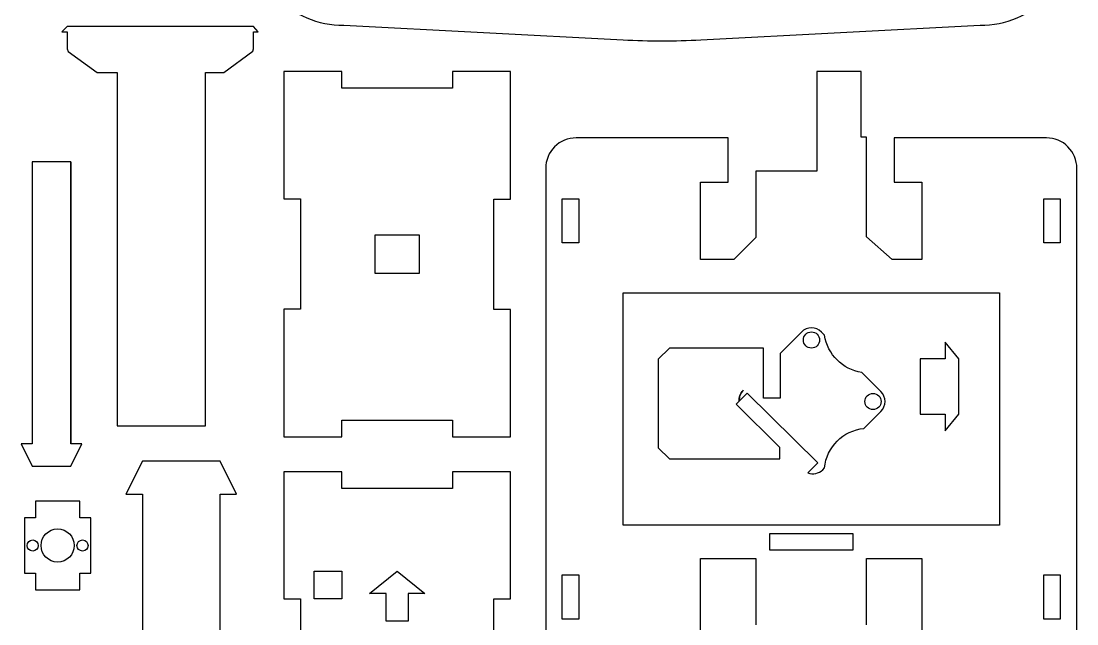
# Model space of a CAD drawing. Header units: millimetres. Extents: x -327 to -131, y -394 to -6.
# Drawn here: x -322.2 to -131.4, y -269.5 to -160.6 of the extents above; entities that cross this region are included whole.
import ezdxf

# ---------------------------------------------------------------- set-up
doc = ezdxf.new("R2010")
doc.units = ezdxf.units.MM
doc.layers.get('0').update_dxf_attribs({"linetype": 'CONTINUOUS'})

msp = doc.modelspace()

# ---------------------------------------------------------------- linework, layer by layer
for p, q in [((-313.82, -161.59), (-314.82, -162.56)), ((-280.15, -161.59), (-313.82, -161.59)), ((-279.32, -162.56), (-280.15, -161.59)), ((-314.82, -162.56), (-313.82, -162.56)), ((-313.82, -162.56), (-313.82, -165.59)), ((-280.15, -165.59), (-280.15, -162.56)), ((-280.15, -162.56), (-279.32, -162.56)), ((-313.82, -165.59), (-313.66, -166.07)), ((-280.3, -166.05), (-280.15, -165.59)), ((-313.66, -166.07), (-308.4, -169.86)), ((-285.51, -169.86), (-280.3, -166.05)), ((-308.4, -169.86), (-304.82, -169.86)), ((-304.82, -169.86), (-304.82, -233.76)), ((-288.82, -233.76), (-288.82, -169.86)), ((-288.82, -169.86), (-285.51, -169.86)), ((-313.17, -186.03), (-313.17, -237.02)), ((-304.82, -233.76), (-288.82, -233.76)), ((-311.57, -247.38), (-319.57, -247.38))]:
    msp.add_line(p, q)
for points in [[(-229.35, -20.85), (-229.35, -6.35), (-266.35, -6.35, 0.414214), (-281.35, -21.35), (-254.35, -21.35), (-254.35, -141.35), (-281.35, -141.35), (-281.35, -143.85, 0.414214), (-263.85, -161.35), (-213.36, -163.98, 0.026069), (-199.34, -163.98), (-148.85, -161.35, 0.414214), (-131.35, -143.85), (-131.35, -141.35), (-158.35, -141.35), (-158.35, -21.35), (-131.35, -21.35, 0.414214), (-146.35, -6.35), (-183.35, -6.35), (-183.35, -20.85), (-186.35, -20.85), (-186.35, -6.35), (-226.35, -6.35), (-226.35, -20.85)], [(-207, -237.73), (-205, -239.73), (-185.01, -239.73), (-185.01, -237.68), (-192.94, -229.84), (-192.41, -229.3, -0.215735), (-191.67, -227.34), (-191.64, -227.31, 0.215704), (-192.38, -229.27), (-190.95, -227.83), (-178.2, -240.43), (-180, -242.24, 0.296154), (-177.29, -241.67), (-176.97, -241.35, -0.355526), (-169.83, -234.2), (-166.77, -231.15, 0.414214), (-166.77, -227.55), (-170.22, -224.1, -0.328803), (-176.94, -217.38), (-177.53, -216.79, 0.414214), (-181.12, -216.79), (-185, -220.67), (-185, -228.73), (-188, -228.73), (-188, -219.68), (-205, -219.68), (-207, -221.68)]]:
    msp.add_lwpolyline(points, format="xyb", close=True)
for points in [[(-271.7, -212.69), (-274.7, -212.69), (-274.7, -235.73), (-264.2, -235.73), (-264.2, -232.73), (-244.2, -232.73), (-244.2, -235.73), (-233.7, -235.73), (-233.7, -212.75), (-236.7, -212.75), (-236.7, -192.75), (-233.7, -192.75), (-233.7, -169.73), (-244.2, -169.73), (-244.2, -172.73), (-264.2, -172.73), (-264.2, -169.73), (-274.7, -169.73), (-274.7, -192.69), (-271.7, -192.69)], [(-313.17, -237.02), (-313.17, -186.03), (-320.17, -186.03), (-320.17, -237.02), (-322.17, -237.02), (-320.17, -241.02), (-320.17, -241.02), (-320.17, -241.03), (-313.17, -241.03), (-313.17, -241.02), (-313.17, -241.02), (-311.17, -237.02)], [(-224.35, -192.74), (-221.35, -192.74), (-221.35, -200.7), (-224.35, -200.7)], [(-134.35, -200.7), (-137.35, -200.7), (-137.35, -192.74), (-134.35, -192.74)], [(-258.2, -206.23), (-258.2, -199.23), (-250.2, -199.23), (-250.2, -206.23)], [(-213.35, -209.7), (-145.35, -209.7), (-145.35, -251.7), (-213.35, -251.7)], [(-155.17, -218.64), (-155.17, -221.64), (-159.67, -221.64), (-159.67, -231.64), (-155.17, -231.64), (-155.17, -234.64), (-152.67, -231.64), (-152.67, -221.64)], [(-286.22, -319.11), (-286.22, -246.11), (-283.22, -246.11), (-286.22, -240.11), (-300.22, -240.11), (-303.22, -246.11), (-300.22, -246.11), (-300.22, -319.11)], [(-233.7, -285.05), (-236.7, -285.05), (-236.7, -265.04), (-233.7, -265.04), (-233.7, -242.08), (-244.2, -242.08), (-244.2, -245.09), (-264.23, -245.09), (-264.23, -242.08), (-274.7, -242.08), (-274.7, -265.04), (-271.7, -265.04), (-271.7, -285.05), (-274.7, -285.05), (-274.7, -308.04), (-264.23, -308.04), (-264.23, -305.05), (-244.2, -305.05), (-244.2, -308.04), (-233.7, -308.04)], [(-319.57, -250.38), (-321.57, -250.38), (-321.57, -260.38), (-319.57, -260.38), (-319.57, -263.38), (-311.57, -263.38), (-311.57, -260.38), (-309.57, -260.38), (-309.57, -250.38), (-311.57, -250.38), (-311.57, -247.38), (-319.57, -247.38)], [(-186.85, -256.2), (-186.85, -253.2), (-171.85, -253.2), (-171.85, -256.2)], [(-264.2, -260.04), (-264.2, -265.04), (-269.2, -265.04), (-269.2, -260.04)], [(-252.2, -269.04), (-256.2, -269.04), (-256.2, -264.04), (-259.2, -264.04), (-254.2, -260.04), (-249.2, -264.04), (-252.2, -264.04)], [(-224.35, -260.7), (-221.35, -260.7), (-221.35, -268.7), (-224.35, -268.7)], [(-134.35, -260.7), (-134.35, -268.7), (-137.35, -268.7), (-137.35, -260.7)]]:
    msp.add_lwpolyline(points, close=True)
msp.add_lwpolyline([(-131.35, -270.8), (-131.35, -187.2, 0.414214), (-136.85, -181.7), (-164.35, -181.7), (-164.35, -189.7), (-159.35, -189.7), (-159.35, -203.7), (-164.73, -203.7), (-169.35, -199.59), (-169.35, -181.59), (-170.35, -181.59), (-170.35, -169.7), (-178.35, -169.7), (-178.35, -187.7), (-189.35, -187.7), (-189.35, -199.7), (-193.35, -203.7), (-199.35, -203.7), (-199.35, -189.7), (-194.35, -189.7), (-194.35, -181.7), (-221.85, -181.7, 0.414214), (-227.35, -187.2), (-227.35, -270.84, 0.281861)], format="xyb")
for points in [[(-199.35, -272.2), (-199.35, -257.7), (-189.35, -257.7), (-189.35, -269.7)], [(-169.35, -269.7), (-169.35, -257.7), (-159.35, -257.7), (-159.35, -272.2)]]:
    msp.add_lwpolyline(points)
for centre, radius in [((-179.32, -218.23), 1.47), ((-168.2, -229.35), 1.47), ((-315.57, -255.38), 3), ((-315.57, -255.38), 3), ((-320.07, -255.38), 1), ((-311.07, -255.38), 1)]:
    msp.add_circle(centre, radius)

doc.saveas('drawing.dxf')
